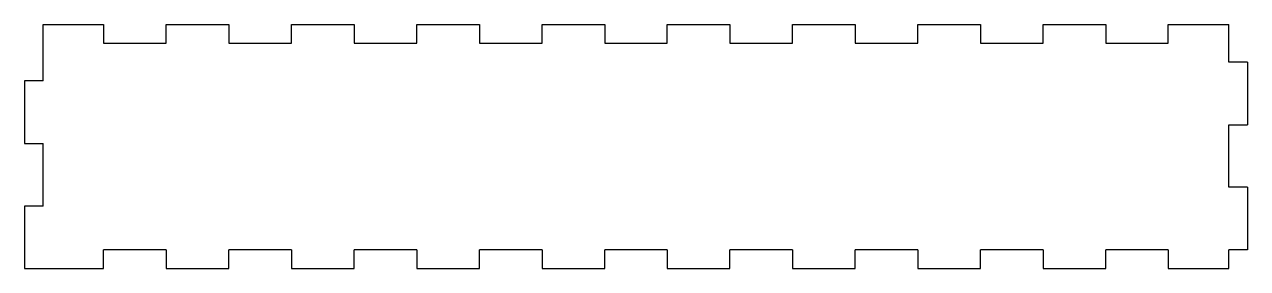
# Model space of a CAD drawing. Header units: millimetres. Extents: x 1584 to 1780, y 2095 to 2134.
import ezdxf

# ---------------------------------------------------------------- set-up
doc = ezdxf.new("R2010")
doc.units = ezdxf.units.MM

msp = doc.modelspace()

# ---------------------------------------------------------------- linework, layer by layer
at = {"color": 0, "extrusion": (0, -6.12323e-17, -1)}
for p, q in [((1587.35, 2125.08, -163.62), (1587.35, 2134.11, -163.62)), ((1587.35, 2134.11, -163.62), (1597, 2134.11, -163.62)), ((1597, 2134.11, -163.62), (1597, 2131.11, -163.62)), ((1607, 2131.11, -163.62), (1607, 2134.11, -163.62)), ((1607, 2134.11, -163.62), (1617, 2134.11, -163.62)), ((1617, 2134.11, -163.62), (1617, 2131.11, -163.62)), ((1627, 2131.11, -163.62), (1627, 2134.11, -163.62)), ((1627, 2134.11, -163.62), (1637, 2134.11, -163.62)), ((1637, 2134.11, -163.62), (1637, 2131.11, -163.62)), ((1647, 2131.11, -163.62), (1647, 2134.11, -163.62)), ((1647, 2134.11, -163.62), (1657, 2134.11, -163.62)), ((1657, 2134.11, -163.62), (1657, 2131.11, -163.62)), ((1667, 2131.11, -163.62), (1667, 2134.11, -163.62)), ((1667, 2134.11, -163.62), (1677, 2134.11, -163.62)), ((1677, 2134.11, -163.62), (1677, 2131.11, -163.62)), ((1687, 2131.11, -163.62), (1687, 2134.11, -163.62)), ((1687, 2134.11, -163.62), (1697, 2134.11, -163.62)), ((1697, 2134.11, -163.62), (1697, 2131.11, -163.62)), ((1707, 2131.11, -163.62), (1707, 2134.11, -163.62)), ((1707, 2134.11, -163.62), (1717, 2134.11, -163.62)), ((1717, 2134.11, -163.62), (1717, 2131.11, -163.62)), ((1727, 2131.11, -163.62), (1727, 2134.11, -163.62)), ((1727, 2134.11, -163.62), (1737, 2134.11, -163.62)), ((1737, 2134.11, -163.62), (1737, 2131.11, -163.62)), ((1747, 2134.11, -163.62), (1757, 2134.11, -163.62)), ((1747, 2131.11, -163.62), (1747, 2134.11, -163.62)), ((1757, 2134.11, -163.62), (1757, 2131.11, -163.62)), ((1767, 2131.11, -163.62), (1767, 2134.11, -163.62)), ((1767, 2134.11, -163.62), (1776.65, 2134.11, -163.62)), ((1776.65, 2128.08, -163.62), (1776.65, 2134.11, -163.62)), ((1597, 2131.11, -163.62), (1607, 2131.11, -163.62)), ((1617, 2131.11, -163.62), (1627, 2131.11, -163.62)), ((1637, 2131.11, -163.62), (1647, 2131.11, -163.62)), ((1657, 2131.11, -163.62), (1667, 2131.11, -163.62)), ((1677, 2131.11, -163.62), (1687, 2131.11, -163.62)), ((1697, 2131.11, -163.62), (1707, 2131.11, -163.62)), ((1717, 2131.11, -163.62), (1727, 2131.11, -163.62)), ((1737, 2131.11, -163.62), (1747, 2131.11, -163.62)), ((1757, 2131.11, -163.62), (1767, 2131.11, -163.62)), ((1779.65, 2128.08, -163.62), (1776.65, 2128.08, -163.62)), ((1779.65, 2128.08, -163.62), (1779.65, 2118.08, -163.62)), ((1584.35, 2125.08, -163.62), (1584.35, 2115.08, -163.62)), ((1587.35, 2125.08, -163.62), (1584.35, 2125.08, -163.62)), ((1776.65, 2118.08, -163.62), (1779.65, 2118.08, -163.62)), ((1776.65, 2108.08, -163.62), (1776.65, 2118.08, -163.62)), ((1584.35, 2115.08, -163.62), (1587.35, 2115.08, -163.62)), ((1587.35, 2105.08, -163.62), (1587.35, 2115.08, -163.62)), ((1779.65, 2108.08, -163.62), (1776.65, 2108.08, -163.62)), ((1779.65, 2108.08, -163.62), (1779.65, 2098.08, -163.62)), ((1584.35, 2105.08, -163.62), (1584.35, 2095.08, -163.62)), ((1587.35, 2105.08, -163.62), (1584.35, 2105.08, -163.62)), ((1607, 2098.08, -163.62), (1597, 2098.08, -163.62)), ((1597, 2095.08, -163.62), (1597, 2098.08, -163.62)), ((1607, 2098.08, -163.62), (1607, 2095.08, -163.62)), ((1627, 2098.08, -163.62), (1617, 2098.08, -163.62)), ((1617, 2095.08, -163.62), (1617, 2098.08, -163.62)), ((1627, 2098.08, -163.62), (1627, 2095.08, -163.62)), ((1647, 2098.08, -163.62), (1637, 2098.08, -163.62)), ((1637, 2095.08, -163.62), (1637, 2098.08, -163.62)), ((1647, 2098.08, -163.62), (1647, 2095.08, -163.62)), ((1667, 2098.08, -163.62), (1657, 2098.08, -163.62)), ((1657, 2095.08, -163.62), (1657, 2098.08, -163.62)), ((1667, 2098.08, -163.62), (1667, 2095.08, -163.62)), ((1687, 2098.08, -163.62), (1677, 2098.08, -163.62)), ((1677, 2095.08, -163.62), (1677, 2098.08, -163.62)), ((1687, 2098.08, -163.62), (1687, 2095.08, -163.62)), ((1707, 2098.08, -163.62), (1697, 2098.08, -163.62)), ((1697, 2095.08, -163.62), (1697, 2098.08, -163.62)), ((1707, 2098.08, -163.62), (1707, 2095.08, -163.62)), ((1727, 2098.08, -163.62), (1717, 2098.08, -163.62)), ((1717, 2095.08, -163.62), (1717, 2098.08, -163.62)), ((1727, 2098.08, -163.62), (1727, 2095.08, -163.62)), ((1747, 2098.08, -163.62), (1737, 2098.08, -163.62)), ((1737, 2095.08, -163.62), (1737, 2098.08, -163.62)), ((1747, 2098.08, -163.62), (1747, 2095.08, -163.62)), ((1767, 2098.08, -163.62), (1757, 2098.08, -163.62)), ((1757, 2095.08, -163.62), (1757, 2098.08, -163.62)), ((1767, 2098.08, -163.62), (1767, 2095.08, -163.62)), ((1779.65, 2098.08, -163.62), (1776.65, 2098.08, -163.62)), ((1776.65, 2095.08, -163.62), (1776.65, 2098.08, -163.62)), ((1584.35, 2095.08, -163.62), (1597, 2095.08, -163.62)), ((1607, 2095.08, -163.62), (1617, 2095.08, -163.62)), ((1627, 2095.08, -163.62), (1637, 2095.08, -163.62)), ((1647, 2095.08, -163.62), (1657, 2095.08, -163.62)), ((1667, 2095.08, -163.62), (1677, 2095.08, -163.62)), ((1687, 2095.08, -163.62), (1697, 2095.08, -163.62)), ((1707, 2095.08, -163.62), (1717, 2095.08, -163.62)), ((1727, 2095.08, -163.62), (1737, 2095.08, -163.62)), ((1747, 2095.08, -163.62), (1757, 2095.08, -163.62)), ((1767, 2095.08, -163.62), (1776.65, 2095.08, -163.62))]:
    msp.add_line(p, q, dxfattribs=at)

doc.saveas('drawing.dxf')
